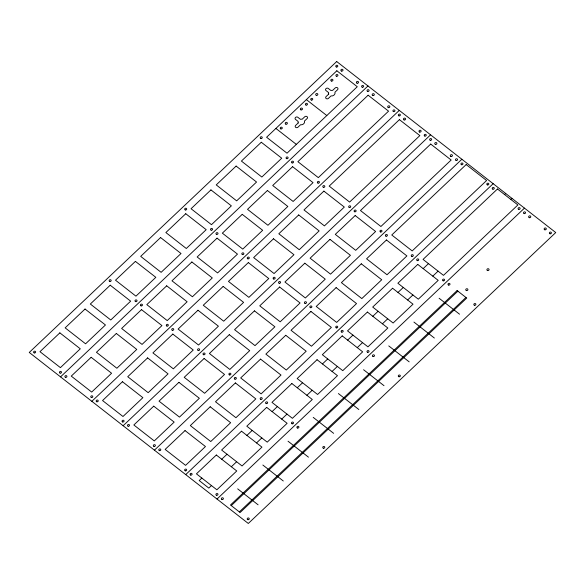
<?xml version="1.0" encoding="UTF-8"?>
<svg xmlns="http://www.w3.org/2000/svg" width="585" height="585" viewBox="0 0 585 585"><rect width="100%" height="100%" fill="white"/><g stroke="black" fill="none" stroke-linecap="round" stroke-linejoin="round"><path stroke-width="0.88" d="M60.54 376.879L367.987 85.958M91.838 401.31L399.284 110.397M123.128 425.741L430.575 134.828M154.425 450.172L461.872 159.259M185.716 474.603L493.162 183.69M201.84 478.062L199.2 480.563L208.816 488.08L211.463 485.572M221.73 459.24L227.024 454.238M246.914 435.416L252.201 430.414M272.091 411.591L277.378 406.582M297.275 387.76L302.562 382.758M322.452 363.936L327.739 358.934M347.629 340.112L352.923 335.11M372.813 316.288L378.1 311.279M397.99 292.456L403.277 287.454M423.174 268.632L428.461 263.63M504.57 194.556L505.703 193.481M510.778 199.405L511.912 198.33M231.353 466.75L236.64 461.748M256.537 442.925L261.824 437.924M281.714 419.101L287.001 414.1M306.891 395.277L312.185 390.268M332.075 371.446L337.362 366.444M357.252 347.622L362.539 342.62M382.436 323.798L387.723 318.796M407.613 299.973L412.9 294.964M432.79 276.142L438.085 271.14M217.013 499.042L524.46 208.121M231.265 505.601L457.887 291.169M239.338 511.904L465.952 297.465M306.372 99.604L326.803 115.552M275.901 128.437L296.332 144.385M439.116 298.255L459.547 314.203M413.931 322.079L434.362 338.035M388.754 345.911L409.186 361.859M363.577 369.735L384.009 385.683M338.393 393.559L358.824 409.507M313.216 417.383L333.647 433.339M288.032 441.214L308.463 457.163M262.855 465.038L283.286 480.987M237.678 488.863L258.109 504.818M336.697 61.527L29.25 352.448L248.303 523.473L555.75 232.552L336.697 61.527M59.86 332.858L39.97 351.68L60.401 367.636L80.291 348.814L59.86 332.858M85.044 309.034L65.147 327.856L85.578 343.805L105.468 324.982L85.044 309.034M110.221 285.209L90.331 304.032L110.762 319.98L130.652 301.158L110.221 285.209M135.398 261.385L115.508 280.208L135.939 296.156L155.829 277.334L135.398 261.385M160.582 237.554L140.692 256.376L161.116 272.332L181.014 253.51L160.582 237.554M185.759 213.73L165.869 232.552L186.301 248.501L206.191 229.678L185.759 213.73M210.944 189.906L191.046 208.728L211.477 224.677L231.367 205.854L210.944 189.906M236.121 166.082L216.231 184.904L236.662 200.852L256.552 182.03L236.121 166.082M261.298 142.25L241.408 161.072L261.839 177.028L281.729 158.206L261.298 142.25M336.843 70.77L266.592 137.248L287.016 153.197L357.267 86.726L336.843 70.77M298.226 122.945L295.659 125.373A1.638 1.389 -12.7 0 0 295.688 127.354A1.638 1.389 -12.7 0 0 297.984 127.194L300.551 124.759A3.269 2.786 -12.7 0 0 304.478 121.044L307.052 118.616A1.638 1.389 -12.7 0 0 307.015 116.634A1.638 1.389 -12.7 0 0 304.719 116.795L302.152 119.23A3.269 2.786 -12.7 0 0 300.471 119.347L297.831 117.285A1.638 1.389 -12.7 0 0 295.535 117.453A1.638 1.389 -12.7 0 0 295.564 119.435L298.204 121.49A3.269 2.786 -12.7 0 0 298.226 122.945M328.697 94.112L326.123 96.547A1.638 1.389 -12.7 0 0 326.152 98.529A1.638 1.389 -12.7 0 0 328.456 98.36L331.022 95.933A3.269 2.786 -12.7 0 0 334.949 92.218L337.516 89.783A1.638 1.389 -12.7 0 0 337.486 87.801A1.638 1.389 -12.7 0 0 335.19 87.969L332.616 90.397A3.269 2.786 -12.7 0 0 330.934 90.521L328.302 88.459A1.638 1.389 -12.7 0 0 325.999 88.62A1.638 1.389 -12.7 0 0 326.035 90.602L328.675 92.664A3.269 2.786 -12.7 0 0 328.697 94.112M91.158 357.296L71.26 376.118L91.691 392.067L111.581 373.245L91.158 357.296M116.335 333.465L96.445 352.287L116.876 368.243L136.766 349.42L116.335 333.465M141.512 309.64L121.621 328.463L142.053 344.411L161.943 325.589L141.512 309.64M166.696 285.816L146.806 304.639L167.23 320.587L187.127 301.765L166.696 285.816M191.873 261.985L171.983 280.807L192.414 296.763L212.304 277.941L191.873 261.985M217.057 238.161L197.16 256.983L217.591 272.932L237.481 254.117L217.057 238.161M242.234 214.337L222.344 233.159L242.775 249.108L262.665 230.285L242.234 214.337M267.411 190.513L247.521 209.335L267.952 225.283L287.842 206.461L267.411 190.513M292.595 166.681L272.705 185.504L293.129 201.459L313.026 182.637L292.595 166.681M368.133 95.209L297.882 161.679L318.313 177.628L388.564 111.157L368.133 95.209M122.448 381.727L102.558 400.549L122.989 416.498L142.879 397.676L122.448 381.727M147.625 357.896L127.735 376.718L148.166 392.674L168.056 373.852L147.625 357.896M172.809 334.072L152.919 352.894L173.35 368.842L193.24 350.02L172.809 334.072M197.986 310.247L178.096 329.07L198.527 345.018L218.417 326.196L197.986 310.247M223.17 286.423L203.273 305.246L223.704 321.194L243.601 302.372L223.17 286.423M248.347 262.592L228.457 281.414L248.888 297.37L268.778 278.548L248.347 262.592M273.524 238.768L253.634 257.59L274.065 273.539L293.955 254.716L273.524 238.768M298.708 214.944L278.818 233.766L299.249 249.715L319.139 230.892L298.708 214.944M323.885 191.119L303.995 209.942L324.426 225.89L344.316 207.068L323.885 191.119M399.423 119.64L329.172 186.11L349.603 202.066L419.854 135.588L399.423 119.64M153.738 406.158L133.848 424.981L154.279 440.929L174.169 422.107L153.738 406.158M178.922 382.334L159.032 401.156L179.463 417.105L199.353 398.283L178.922 382.334M204.099 358.503L184.209 377.325L204.64 393.281L224.53 374.459L204.099 358.503M229.283 334.678L209.386 353.501L229.817 369.449L249.715 350.627L229.283 334.678M254.46 310.854L234.57 329.677L255.001 345.625L274.892 326.803L254.46 310.854M279.637 287.023L259.747 305.845L280.178 321.801L300.068 302.979L279.637 287.023M304.822 263.199L284.932 282.021L305.363 297.977L325.253 279.155L304.822 263.199M329.998 239.375L310.108 258.197L330.54 274.146L350.43 255.323L329.998 239.375M355.183 215.551L335.285 234.373L355.717 250.321L375.614 231.499L355.183 215.551M430.721 144.071L360.47 210.541L380.901 226.497L451.152 160.019L430.721 144.071M185.035 430.589L165.145 449.412L185.577 465.36L205.467 446.538L185.035 430.589M210.212 406.765L190.322 425.587L210.754 441.536L230.644 422.714L210.212 406.765M235.397 382.934L215.499 401.756L235.93 417.712L255.828 398.89L235.397 382.934M260.574 359.11L240.684 377.932L261.115 393.88L281.005 375.058L260.574 359.11M285.751 335.285L265.861 354.108L286.292 370.056L306.182 351.234L285.751 335.285M310.935 311.461L291.045 330.284L311.476 346.232L331.366 327.41L310.935 311.461M336.112 287.63L316.222 306.452L336.653 322.408L356.543 303.586L336.112 287.63M361.296 263.806L341.399 282.628L361.83 298.577L381.727 279.754L361.296 263.806M386.473 239.982L366.583 258.804L387.014 274.753L406.904 255.93L386.473 239.982M466.172 164.568L391.76 234.98L412.191 250.928L486.596 180.524L466.172 164.568M216.326 455.02L196.436 473.843L216.867 489.791L236.757 470.969L216.326 455.02M241.51 431.196L221.62 450.019L242.044 465.967L261.941 447.145L241.51 431.196M266.687 407.372L246.797 426.194L267.228 442.143L287.118 423.321L266.687 407.372M291.871 383.541L271.974 402.363L292.405 418.319L312.295 399.497L291.871 383.541M317.048 359.716L297.158 378.539L317.589 394.487L337.479 375.665L317.048 359.716M342.225 335.892L322.335 354.715L342.766 370.663L362.656 351.841L342.225 335.892M367.409 312.068L347.519 330.883L367.943 346.839L387.84 328.017L367.409 312.068M392.586 288.237L372.696 307.059L393.127 323.015L413.017 304.193L392.586 288.237M417.77 264.413L397.873 283.235L418.304 299.184L438.194 280.361L417.77 264.413M497.462 188.999L423.057 259.411L443.488 275.359L517.893 204.955L497.462 188.999M457.112 290.562L230.49 504.994L240.113 512.511L466.728 298.072L457.112 290.562M331.49 81.059A1.09 0.929 -12.7 0 0 332.945 79.955A1.09 0.929 -12.7 0 0 331.198 79.472A1.09 0.929 -12.7 0 0 331.49 81.059M316.375 95.355A1.09 0.929 -12.7 0 0 317.838 94.251A1.09 0.929 -12.7 0 0 316.083 93.768A1.09 0.929 -12.7 0 0 316.375 95.355M311.359 100.072A1.038 0.885 -12.7 0 0 312.748 99.026A1.038 0.885 -12.7 0 0 311.088 98.573A1.038 0.885 -12.7 0 0 311.359 100.072M336.543 76.247A1.038 0.885 -12.7 0 0 337.925 75.194A1.038 0.885 -12.7 0 0 336.265 74.741A1.038 0.885 -12.7 0 0 336.543 76.247M247.864 519.699A1.038 0.885 -12.7 0 0 249.247 518.646A1.038 0.885 -12.7 0 0 247.587 518.193A1.038 0.885 -12.7 0 0 247.864 519.699M222 499.51A1.038 0.885 -12.7 0 0 223.39 498.457A1.038 0.885 -12.7 0 0 221.722 498.003A1.038 0.885 -12.7 0 0 222 499.51M550.017 233.788A1.038 0.885 -12.7 0 0 551.406 232.735A1.038 0.885 -12.7 0 0 549.746 232.282A1.038 0.885 -12.7 0 0 550.017 233.788M524.16 213.598A1.038 0.885 -12.7 0 0 525.542 212.545A1.038 0.885 -12.7 0 0 523.882 212.092A1.038 0.885 -12.7 0 0 524.16 213.598M398.941 376.74A1.038 0.885 -12.7 0 0 400.33 375.694A1.038 0.885 -12.7 0 0 398.663 375.241A1.038 0.885 -12.7 0 0 398.941 376.74M373.076 356.55A1.038 0.885 -12.7 0 0 374.466 355.505A1.038 0.885 -12.7 0 0 372.806 355.051A1.038 0.885 -12.7 0 0 373.076 356.55M323.403 448.22A1.038 0.885 -12.7 0 0 324.785 447.174A1.038 0.885 -12.7 0 0 323.125 446.721A1.038 0.885 -12.7 0 0 323.403 448.22M297.538 428.03A1.038 0.885 -12.7 0 0 298.928 426.977A1.038 0.885 -12.7 0 0 297.26 426.523A1.038 0.885 -12.7 0 0 297.538 428.03M474.479 305.268A1.038 0.885 -12.7 0 0 475.868 304.215A1.038 0.885 -12.7 0 0 474.201 303.761A1.038 0.885 -12.7 0 0 474.479 305.268M448.622 285.07A1.038 0.885 -12.7 0 0 450.004 284.025A1.038 0.885 -12.7 0 0 448.344 283.571A1.038 0.885 -12.7 0 0 448.622 285.07M529.308 217.678A1.09 0.929 -12.7 0 0 530.77 216.574A1.09 0.929 -12.7 0 0 529.015 216.092A1.09 0.929 -12.7 0 0 529.308 217.678M544.832 229.795A1.09 0.929 -12.7 0 0 546.288 228.691A1.09 0.929 -12.7 0 0 544.54 228.208A1.09 0.929 -12.7 0 0 544.832 229.795M487.597 270.555A1.09 0.929 -12.7 0 0 489.053 269.444A1.09 0.929 -12.7 0 0 487.305 268.968A1.09 0.929 -12.7 0 0 487.597 270.555M466.442 290.57A1.09 0.929 -12.7 0 0 467.898 289.465A1.09 0.929 -12.7 0 0 466.15 288.983A1.09 0.929 -12.7 0 0 466.442 290.57M450.947 156.495A1.09 0.929 -12.7 0 0 452.41 155.391A1.09 0.929 -12.7 0 0 450.655 154.915A1.09 0.929 -12.7 0 0 450.947 156.495M435.43 144.378A1.09 0.929 -12.7 0 0 436.893 143.274A1.09 0.929 -12.7 0 0 435.138 142.798A1.09 0.929 -12.7 0 0 435.43 144.378M354.737 211.777A1.038 0.885 -12.7 0 0 356.126 210.724A1.038 0.885 -12.7 0 0 354.459 210.271A1.038 0.885 -12.7 0 0 354.737 211.777M380.601 231.967A1.038 0.885 -12.7 0 0 381.99 230.921A1.038 0.885 -12.7 0 0 380.323 230.468A1.038 0.885 -12.7 0 0 380.601 231.967M203.66 354.737A1.038 0.885 -12.7 0 0 205.042 353.684A1.038 0.885 -12.7 0 0 203.383 353.23A1.038 0.885 -12.7 0 0 203.66 354.737M229.525 374.926A1.038 0.885 -12.7 0 0 230.907 373.873A1.038 0.885 -12.7 0 0 229.247 373.42A1.038 0.885 -12.7 0 0 229.525 374.926M279.199 283.257A1.038 0.885 -12.7 0 0 280.588 282.204A1.038 0.885 -12.7 0 0 278.921 281.751A1.038 0.885 -12.7 0 0 279.199 283.257M305.063 303.447A1.038 0.885 -12.7 0 0 306.445 302.394A1.038 0.885 -12.7 0 0 304.785 301.94A1.038 0.885 -12.7 0 0 305.063 303.447M430.282 140.298A1.038 0.885 -12.7 0 0 431.664 139.252A1.038 0.885 -12.7 0 0 430.004 138.799A1.038 0.885 -12.7 0 0 430.282 140.298M456.139 160.487A1.038 0.885 -12.7 0 0 457.528 159.442A1.038 0.885 -12.7 0 0 455.861 158.988A1.038 0.885 -12.7 0 0 456.139 160.487M128.122 426.209A1.038 0.885 -12.7 0 0 129.504 425.163A1.038 0.885 -12.7 0 0 127.844 424.71A1.038 0.885 -12.7 0 0 128.122 426.209M153.979 446.406A1.038 0.885 -12.7 0 0 155.369 445.353A1.038 0.885 -12.7 0 0 153.701 444.9A1.038 0.885 -12.7 0 0 153.979 446.406M388.36 107.633A1.09 0.929 -12.7 0 0 389.822 106.528A1.09 0.929 -12.7 0 0 388.074 106.053A1.09 0.929 -12.7 0 0 388.36 107.633M372.842 95.516A1.09 0.929 -12.7 0 0 374.305 94.412A1.09 0.929 -12.7 0 0 372.55 93.936A1.09 0.929 -12.7 0 0 372.842 95.516M292.149 162.915A1.038 0.885 -12.7 0 0 293.538 161.862A1.038 0.885 -12.7 0 0 291.878 161.409A1.038 0.885 -12.7 0 0 292.149 162.915M318.013 183.105A1.038 0.885 -12.7 0 0 319.403 182.052A1.038 0.885 -12.7 0 0 317.735 181.599A1.038 0.885 -12.7 0 0 318.013 183.105M141.073 305.867A1.038 0.885 -12.7 0 0 142.462 304.822A1.038 0.885 -12.7 0 0 140.795 304.368A1.038 0.885 -12.7 0 0 141.073 305.867M166.937 326.057A1.038 0.885 -12.7 0 0 168.319 325.011A1.038 0.885 -12.7 0 0 166.659 324.558A1.038 0.885 -12.7 0 0 166.937 326.057M216.611 234.388A1.038 0.885 -12.7 0 0 218 233.342A1.038 0.885 -12.7 0 0 216.333 232.888A1.038 0.885 -12.7 0 0 216.611 234.388M242.475 254.585A1.038 0.885 -12.7 0 0 243.857 253.532A1.038 0.885 -12.7 0 0 242.197 253.078A1.038 0.885 -12.7 0 0 242.475 254.585M367.694 91.436A1.038 0.885 -12.7 0 0 369.077 90.382A1.038 0.885 -12.7 0 0 367.417 89.929A1.038 0.885 -12.7 0 0 367.694 91.436M393.551 111.625A1.038 0.885 -12.7 0 0 394.941 110.58A1.038 0.885 -12.7 0 0 393.274 110.126A1.038 0.885 -12.7 0 0 393.551 111.625M65.535 377.347A1.038 0.885 -12.7 0 0 66.917 376.301A1.038 0.885 -12.7 0 0 65.257 375.848A1.038 0.885 -12.7 0 0 65.535 377.347M91.399 397.537A1.038 0.885 -12.7 0 0 92.781 396.491A1.038 0.885 -12.7 0 0 91.121 396.038A1.038 0.885 -12.7 0 0 91.399 397.537M357.069 83.202A1.09 0.929 -12.7 0 0 358.525 82.097A1.09 0.929 -12.7 0 0 356.777 81.622A1.09 0.929 -12.7 0 0 357.069 83.202M341.552 71.085A1.09 0.929 -12.7 0 0 343.007 69.981A1.09 0.929 -12.7 0 0 341.26 69.505A1.09 0.929 -12.7 0 0 341.552 71.085M260.859 138.484A1.038 0.885 -12.7 0 0 262.248 137.431A1.038 0.885 -12.7 0 0 260.581 136.978A1.038 0.885 -12.7 0 0 260.859 138.484M286.723 158.674A1.038 0.885 -12.7 0 0 288.105 157.621A1.038 0.885 -12.7 0 0 286.445 157.168A1.038 0.885 -12.7 0 0 286.723 158.674M109.783 281.436A1.038 0.885 -12.7 0 0 111.165 280.39A1.038 0.885 -12.7 0 0 109.505 279.937A1.038 0.885 -12.7 0 0 109.783 281.436M135.64 301.626A1.038 0.885 -12.7 0 0 137.029 300.58A1.038 0.885 -12.7 0 0 135.362 300.127A1.038 0.885 -12.7 0 0 135.64 301.626M185.321 209.956A1.038 0.885 -12.7 0 0 186.703 208.911A1.038 0.885 -12.7 0 0 185.043 208.457A1.038 0.885 -12.7 0 0 185.321 209.956M211.178 230.154A1.038 0.885 -12.7 0 0 212.567 229.101A1.038 0.885 -12.7 0 0 210.907 228.647A1.038 0.885 -12.7 0 0 211.178 230.154M336.397 67.004A1.038 0.885 -12.7 0 0 337.786 65.951A1.038 0.885 -12.7 0 0 336.119 65.498A1.038 0.885 -12.7 0 0 336.397 67.004M362.261 87.194A1.038 0.885 -12.7 0 0 363.643 86.141A1.038 0.885 -12.7 0 0 361.983 85.688A1.038 0.885 -12.7 0 0 362.261 87.194M34.237 352.916A1.038 0.885 -12.7 0 0 35.627 351.863A1.038 0.885 -12.7 0 0 33.967 351.409A1.038 0.885 -12.7 0 0 34.237 352.916M60.101 373.106A1.038 0.885 -12.7 0 0 61.491 372.06A1.038 0.885 -12.7 0 0 59.824 371.607A1.038 0.885 -12.7 0 0 60.101 373.106M122.689 421.968A1.038 0.885 -12.7 0 0 124.071 420.922A1.038 0.885 -12.7 0 0 122.411 420.469A1.038 0.885 -12.7 0 0 122.689 421.968M96.825 401.778A1.038 0.885 -12.7 0 0 98.214 400.732A1.038 0.885 -12.7 0 0 96.547 400.279A1.038 0.885 -12.7 0 0 96.825 401.778M424.849 136.056A1.038 0.885 -12.7 0 0 426.231 135.011A1.038 0.885 -12.7 0 0 424.571 134.557A1.038 0.885 -12.7 0 0 424.849 136.056M398.985 115.867A1.038 0.885 -12.7 0 0 400.374 114.814A1.038 0.885 -12.7 0 0 398.707 114.36A1.038 0.885 -12.7 0 0 398.985 115.867M273.765 279.016A1.038 0.885 -12.7 0 0 275.155 277.963A1.038 0.885 -12.7 0 0 273.488 277.509A1.038 0.885 -12.7 0 0 273.765 279.016M247.908 258.826A1.038 0.885 -12.7 0 0 249.29 257.773A1.038 0.885 -12.7 0 0 247.63 257.32A1.038 0.885 -12.7 0 0 247.908 258.826M198.227 350.495A1.038 0.885 -12.7 0 0 199.617 349.442A1.038 0.885 -12.7 0 0 197.949 348.989A1.038 0.885 -12.7 0 0 198.227 350.495M172.37 330.298A1.038 0.885 -12.7 0 0 173.752 329.253A1.038 0.885 -12.7 0 0 172.092 328.799A1.038 0.885 -12.7 0 0 172.37 330.298M349.311 207.536A1.038 0.885 -12.7 0 0 350.693 206.483A1.038 0.885 -12.7 0 0 349.033 206.03A1.038 0.885 -12.7 0 0 349.311 207.536M323.446 187.346A1.038 0.885 -12.7 0 0 324.829 186.293A1.038 0.885 -12.7 0 0 323.169 185.84A1.038 0.885 -12.7 0 0 323.446 187.346M404.14 119.947A1.09 0.929 -12.7 0 0 405.595 118.843A1.09 0.929 -12.7 0 0 403.847 118.367A1.09 0.929 -12.7 0 0 404.14 119.947M419.657 132.064A1.09 0.929 -12.7 0 0 421.112 130.96A1.09 0.929 -12.7 0 0 419.365 130.484A1.09 0.929 -12.7 0 0 419.657 132.064M386.034 236.208A1.038 0.885 -12.7 0 0 387.416 235.163A1.038 0.885 -12.7 0 0 385.756 234.709A1.038 0.885 -12.7 0 0 386.034 236.208M411.891 256.398A1.038 0.885 -12.7 0 0 413.281 255.352A1.038 0.885 -12.7 0 0 411.621 254.899A1.038 0.885 -12.7 0 0 411.891 256.398M234.951 379.168A1.038 0.885 -12.7 0 0 236.34 378.115A1.038 0.885 -12.7 0 0 234.673 377.661A1.038 0.885 -12.7 0 0 234.951 379.168M260.815 399.358A1.038 0.885 -12.7 0 0 262.204 398.305A1.038 0.885 -12.7 0 0 260.537 397.851A1.038 0.885 -12.7 0 0 260.815 399.358M310.496 307.688A1.038 0.885 -12.7 0 0 311.878 306.635A1.038 0.885 -12.7 0 0 310.218 306.182A1.038 0.885 -12.7 0 0 310.496 307.688M336.353 327.878A1.038 0.885 -12.7 0 0 337.742 326.832A1.038 0.885 -12.7 0 0 336.075 326.379A1.038 0.885 -12.7 0 0 336.353 327.878M461.572 164.729A1.038 0.885 -12.7 0 0 462.954 163.683A1.038 0.885 -12.7 0 0 461.294 163.23A1.038 0.885 -12.7 0 0 461.572 164.729M487.437 184.918A1.038 0.885 -12.7 0 0 488.819 183.873A1.038 0.885 -12.7 0 0 487.159 183.419A1.038 0.885 -12.7 0 0 487.437 184.918M159.412 450.64A1.038 0.885 -12.7 0 0 160.802 449.594A1.038 0.885 -12.7 0 0 159.135 449.141A1.038 0.885 -12.7 0 0 159.412 450.64M185.277 470.837A1.038 0.885 -12.7 0 0 186.659 469.784A1.038 0.885 -12.7 0 0 184.999 469.331A1.038 0.885 -12.7 0 0 185.277 470.837M216.567 495.268A1.038 0.885 -12.7 0 0 217.956 494.215A1.038 0.885 -12.7 0 0 216.289 493.762A1.038 0.885 -12.7 0 0 216.567 495.268M190.71 475.078A1.038 0.885 -12.7 0 0 192.092 474.025A1.038 0.885 -12.7 0 0 190.432 473.572A1.038 0.885 -12.7 0 0 190.71 475.078M518.727 209.357A1.038 0.885 -12.7 0 0 520.116 208.304A1.038 0.885 -12.7 0 0 518.449 207.85A1.038 0.885 -12.7 0 0 518.727 209.357M492.862 189.16A1.038 0.885 -12.7 0 0 494.252 188.114A1.038 0.885 -12.7 0 0 492.585 187.661A1.038 0.885 -12.7 0 0 492.862 189.16M367.651 352.309A1.038 0.885 -12.7 0 0 369.033 351.263A1.038 0.885 -12.7 0 0 367.373 350.81A1.038 0.885 -12.7 0 0 367.651 352.309M341.786 332.119A1.038 0.885 -12.7 0 0 343.176 331.066A1.038 0.885 -12.7 0 0 341.508 330.613A1.038 0.885 -12.7 0 0 341.786 332.119M292.105 423.789A1.038 0.885 -12.7 0 0 293.495 422.743A1.038 0.885 -12.7 0 0 291.835 422.29A1.038 0.885 -12.7 0 0 292.105 423.789M266.248 403.599A1.038 0.885 -12.7 0 0 267.63 402.546A1.038 0.885 -12.7 0 0 265.97 402.092A1.038 0.885 -12.7 0 0 266.248 403.599M443.189 280.829A1.038 0.885 -12.7 0 0 444.571 279.784A1.038 0.885 -12.7 0 0 442.911 279.33A1.038 0.885 -12.7 0 0 443.189 280.829M417.324 260.639A1.038 0.885 -12.7 0 0 418.714 259.594A1.038 0.885 -12.7 0 0 417.047 259.14A1.038 0.885 -12.7 0 0 417.324 260.639M301.019 109.885A1.09 0.929 -12.7 0 0 302.474 108.781A1.09 0.929 -12.7 0 0 300.727 108.305A1.09 0.929 -12.7 0 0 301.019 109.885M285.911 124.181A1.09 0.929 -12.7 0 0 287.367 123.077A1.09 0.929 -12.7 0 0 285.619 122.601A1.09 0.929 -12.7 0 0 285.911 124.181M280.895 128.905A1.038 0.885 -12.7 0 0 282.277 127.852A1.038 0.885 -12.7 0 0 280.617 127.398A1.038 0.885 -12.7 0 0 280.895 128.905M306.072 105.081A1.038 0.885 -12.7 0 0 307.461 104.028A1.038 0.885 -12.7 0 0 305.794 103.574A1.038 0.885 -12.7 0 0 306.072 105.081"/></g></svg>
